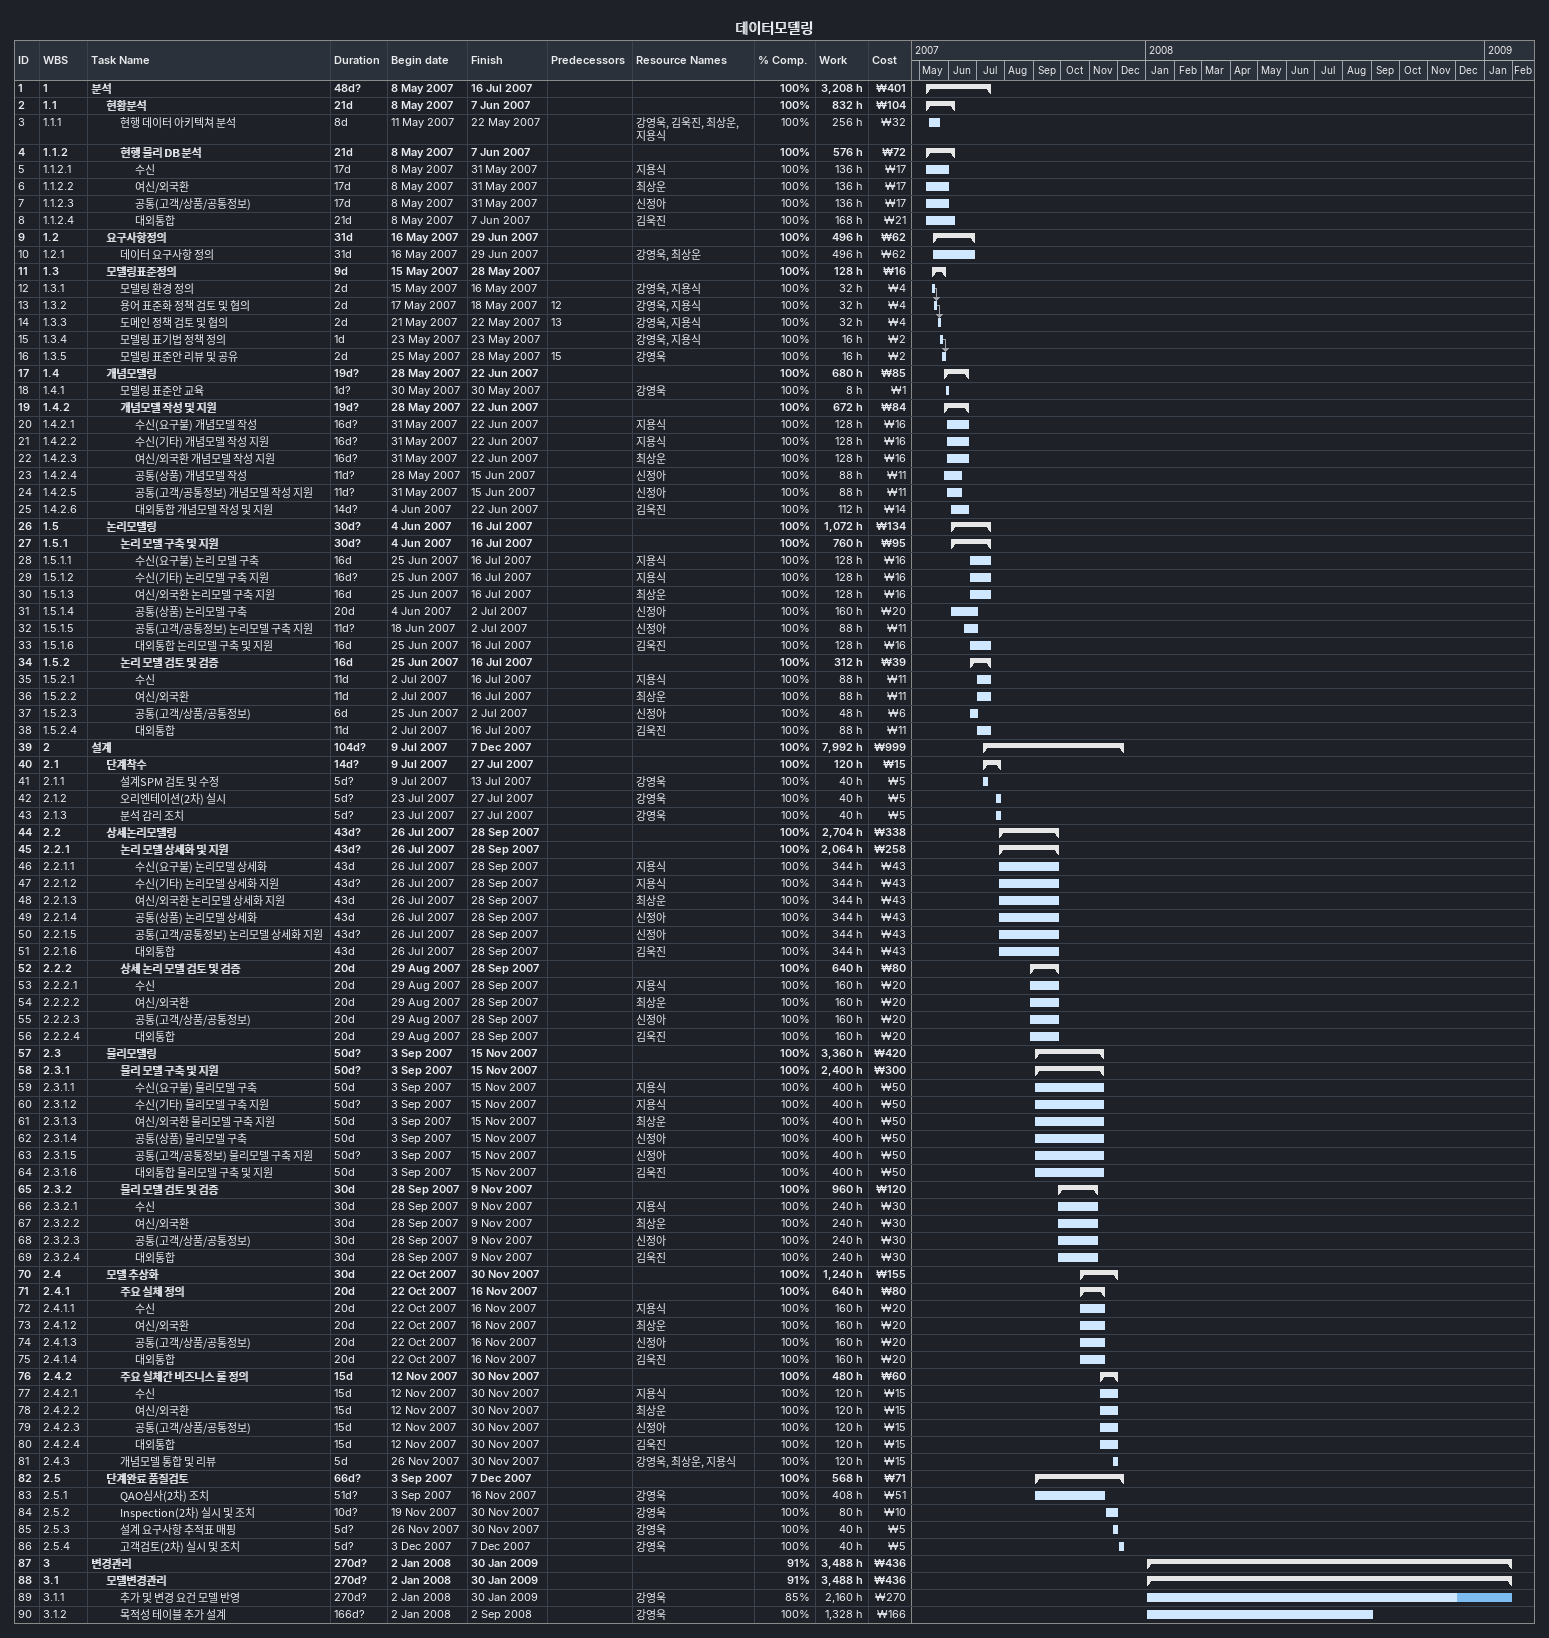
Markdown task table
데이터모델링

| ID | WBS | Task | Duration | Start | Finish | Predecessors | Resources | % complete | Work (h) | Cost (₩) |
|---|---|---|---|---|---|---|---|---|---|---|
| 1 | 1 | **분석** | 48d? | 2007-05-08 | 2007-07-16 |  |  | 100 | 3208 | 401 |
| 2 | 1.1 | **현황분석** | 21d | 2007-05-08 | 2007-06-07 |  |  | 100 | 832 | 104 |
| 3 | 1.1.1 | 현행 데이터 아키텍쳐 분석 | 8d | 2007-05-11 | 2007-05-22 |  | 강영욱, 김욱진, 최상운, 지용식 | 100 | 256 | 32 |
| 4 | 1.1.2 | **현행 물리 DB 분석** | 21d | 2007-05-08 | 2007-06-07 |  |  | 100 | 576 | 72 |
| 5 | 1.1.2.1 | 수신 | 17d | 2007-05-08 | 2007-05-31 |  | 지용식 | 100 | 136 | 17 |
| 6 | 1.1.2.2 | 여신/외국환 | 17d | 2007-05-08 | 2007-05-31 |  | 최상운 | 100 | 136 | 17 |
| 7 | 1.1.2.3 | 공통(고객/상품/공통정보) | 17d | 2007-05-08 | 2007-05-31 |  | 신정아 | 100 | 136 | 17 |
| 8 | 1.1.2.4 | 대외통합 | 21d | 2007-05-08 | 2007-06-07 |  | 김욱진 | 100 | 168 | 21 |
| 9 | 1.2 | **요구사항정의** | 31d | 2007-05-16 | 2007-06-29 |  |  | 100 | 496 | 62 |
| 10 | 1.2.1 | 데이터 요구사항 정의 | 31d | 2007-05-16 | 2007-06-29 |  | 강영욱, 최상운 | 100 | 496 | 62 |
| 11 | 1.3 | **모델링표준정의** | 9d | 2007-05-15 | 2007-05-28 |  |  | 100 | 128 | 16 |
| 12 | 1.3.1 | 모델링 환경 정의 | 2d | 2007-05-15 | 2007-05-16 |  | 강영욱, 지용식 | 100 | 32 | 4 |
| 13 | 1.3.2 | 용어 표준화 정책 검토 및 협의 | 2d | 2007-05-17 | 2007-05-18 | 12 | 강영욱, 지용식 | 100 | 32 | 4 |
| 14 | 1.3.3 | 도메인 정책 검토 및 협의 | 2d | 2007-05-21 | 2007-05-22 | 13 | 강영욱, 지용식 | 100 | 32 | 4 |
| 15 | 1.3.4 | 모델링 표기법 정책 정의 | 1d | 2007-05-23 | 2007-05-23 |  | 강영욱, 지용식 | 100 | 16 | 2 |
| 16 | 1.3.5 | 모델링 표준안 리뷰 및 공유 | 2d | 2007-05-25 | 2007-05-28 | 15 | 강영욱 | 100 | 16 | 2 |
| 17 | 1.4 | **개념모델링** | 19d? | 2007-05-28 | 2007-06-22 |  |  | 100 | 680 | 85 |
| 18 | 1.4.1 | 모델링 표준안 교육 | 1d? | 2007-05-30 | 2007-05-30 |  | 강영욱 | 100 | 8 | 1 |
| 19 | 1.4.2 | **개념모델 작성 및 지원** | 19d? | 2007-05-28 | 2007-06-22 |  |  | 100 | 672 | 84 |
| 20 | 1.4.2.1 | 수신(요구불) 개념모델 작성 | 16d? | 2007-05-31 | 2007-06-22 |  | 지용식 | 100 | 128 | 16 |
| 21 | 1.4.2.2 | 수신(기타) 개념모델 작성 지원 | 16d? | 2007-05-31 | 2007-06-22 |  | 지용식 | 100 | 128 | 16 |
| 22 | 1.4.2.3 | 여신/외국환 개념모델 작성 지원 | 16d? | 2007-05-31 | 2007-06-22 |  | 최상운 | 100 | 128 | 16 |
| 23 | 1.4.2.4 | 공통(상품) 개념모델 작성 | 11d? | 2007-05-28 | 2007-06-15 |  | 신정아 | 100 | 88 | 11 |
| 24 | 1.4.2.5 | 공통(고객/공통정보) 개념모델 작성 지원 | 11d? | 2007-05-31 | 2007-06-15 |  | 신정아 | 100 | 88 | 11 |
| 25 | 1.4.2.6 | 대외통합 개념모델 작성 및 지원 | 14d? | 2007-06-04 | 2007-06-22 |  | 김욱진 | 100 | 112 | 14 |
| 26 | 1.5 | **논리모델링** | 30d? | 2007-06-04 | 2007-07-16 |  |  | 100 | 1072 | 134 |
| 27 | 1.5.1 | **논리 모델 구축 및 지원** | 30d? | 2007-06-04 | 2007-07-16 |  |  | 100 | 760 | 95 |
| 28 | 1.5.1.1 | 수신(요구불) 논리 모델 구축 | 16d | 2007-06-25 | 2007-07-16 |  | 지용식 | 100 | 128 | 16 |
| 29 | 1.5.1.2 | 수신(기타) 논리모델 구축 지원 | 16d? | 2007-06-25 | 2007-07-16 |  | 지용식 | 100 | 128 | 16 |
| 30 | 1.5.1.3 | 여신/외국환 논리모델 구축 지원 | 16d | 2007-06-25 | 2007-07-16 |  | 최상운 | 100 | 128 | 16 |
| 31 | 1.5.1.4 | 공통(상품) 논리모델 구축 | 20d | 2007-06-04 | 2007-07-02 |  | 신정아 | 100 | 160 | 20 |
| 32 | 1.5.1.5 | 공통(고객/공통정보) 논리모델 구축 지원 | 11d? | 2007-06-18 | 2007-07-02 |  | 신정아 | 100 | 88 | 11 |
| 33 | 1.5.1.6 | 대외통합 논리모델 구축 및 지원 | 16d | 2007-06-25 | 2007-07-16 |  | 김욱진 | 100 | 128 | 16 |
| 34 | 1.5.2 | **논리 모델 검토 및 검증** | 16d | 2007-06-25 | 2007-07-16 |  |  | 100 | 312 | 39 |
| 35 | 1.5.2.1 | 수신 | 11d | 2007-07-02 | 2007-07-16 |  | 지용식 | 100 | 88 | 11 |
| 36 | 1.5.2.2 | 여신/외국환 | 11d | 2007-07-02 | 2007-07-16 |  | 최상운 | 100 | 88 | 11 |
| 37 | 1.5.2.3 | 공통(고객/상품/공통정보) | 6d | 2007-06-25 | 2007-07-02 |  | 신정아 | 100 | 48 | 6 |
| 38 | 1.5.2.4 | 대외통합 | 11d | 2007-07-02 | 2007-07-16 |  | 김욱진 | 100 | 88 | 11 |
| 39 | 2 | **설계** | 104d? | 2007-07-09 | 2007-12-07 |  |  | 100 | 7992 | 999 |
| 40 | 2.1 | **단계착수** | 14d? | 2007-07-09 | 2007-07-27 |  |  | 100 | 120 | 15 |
| 41 | 2.1.1 | 설계SPM 검토 및 수정 | 5d? | 2007-07-09 | 2007-07-13 |  | 강영욱 | 100 | 40 | 5 |
| 42 | 2.1.2 | 오리엔테이션(2차) 실시 | 5d? | 2007-07-23 | 2007-07-27 |  | 강영욱 | 100 | 40 | 5 |
| 43 | 2.1.3 | 분석 감리 조치 | 5d? | 2007-07-23 | 2007-07-27 |  | 강영욱 | 100 | 40 | 5 |
| 44 | 2.2 | **상세논리모델링** | 43d? | 2007-07-26 | 2007-09-28 |  |  | 100 | 2704 | 338 |
| 45 | 2.2.1 | **논리 모델 상세화 및 지원** | 43d? | 2007-07-26 | 2007-09-28 |  |  | 100 | 2064 | 258 |
| 46 | 2.2.1.1 | 수신(요구불) 논리모델 상세화 | 43d | 2007-07-26 | 2007-09-28 |  | 지용식 | 100 | 344 | 43 |
| 47 | 2.2.1.2 | 수신(기타) 논리모델 상세화 지원 | 43d? | 2007-07-26 | 2007-09-28 |  | 지용식 | 100 | 344 | 43 |
| 48 | 2.2.1.3 | 여신/외국환 논리모델 상세화 지원 | 43d | 2007-07-26 | 2007-09-28 |  | 최상운 | 100 | 344 | 43 |
| 49 | 2.2.1.4 | 공통(상품) 논리모델 상세화 | 43d | 2007-07-26 | 2007-09-28 |  | 신정아 | 100 | 344 | 43 |
| 50 | 2.2.1.5 | 공통(고객/공통정보) 논리모델 상세화 지원 | 43d? | 2007-07-26 | 2007-09-28 |  | 신정아 | 100 | 344 | 43 |
| 51 | 2.2.1.6 | 대외통합 | 43d | 2007-07-26 | 2007-09-28 |  | 김욱진 | 100 | 344 | 43 |
| 52 | 2.2.2 | **상세 논리 모델 검토 및 검증** | 20d | 2007-08-29 | 2007-09-28 |  |  | 100 | 640 | 80 |
| 53 | 2.2.2.1 | 수신 | 20d | 2007-08-29 | 2007-09-28 |  | 지용식 | 100 | 160 | 20 |
| 54 | 2.2.2.2 | 여신/외국환 | 20d | 2007-08-29 | 2007-09-28 |  | 최상운 | 100 | 160 | 20 |
| 55 | 2.2.2.3 | 공통(고객/상품/공통정보) | 20d | 2007-08-29 | 2007-09-28 |  | 신정아 | 100 | 160 | 20 |
| 56 | 2.2.2.4 | 대외통합 | 20d | 2007-08-29 | 2007-09-28 |  | 김욱진 | 100 | 160 | 20 |
| 57 | 2.3 | **물리모델링** | 50d? | 2007-09-03 | 2007-11-15 |  |  | 100 | 3360 | 420 |
| 58 | 2.3.1 | **물리 모델 구축 및 지원** | 50d? | 2007-09-03 | 2007-11-15 |  |  | 100 | 2400 | 300 |
| 59 | 2.3.1.1 | 수신(요구불) 물리모델 구축 | 50d | 2007-09-03 | 2007-11-15 |  | 지용식 | 100 | 400 | 50 |
| 60 | 2.3.1.2 | 수신(기타) 물리모델 구축 지원 | 50d? | 2007-09-03 | 2007-11-15 |  | 지용식 | 100 | 400 | 50 |
| 61 | 2.3.1.3 | 여신/외국환 물리모델 구축 지원 | 50d | 2007-09-03 | 2007-11-15 |  | 최상운 | 100 | 400 | 50 |
| 62 | 2.3.1.4 | 공통(상품) 물리모델 구축 | 50d | 2007-09-03 | 2007-11-15 |  | 신정아 | 100 | 400 | 50 |
| 63 | 2.3.1.5 | 공통(고객/공통정보) 물리모델 구축 지원 | 50d? | 2007-09-03 | 2007-11-15 |  | 신정아 | 100 | 400 | 50 |
| 64 | 2.3.1.6 | 대외통합 물리모델 구축 및 지원 | 50d | 2007-09-03 | 2007-11-15 |  | 김욱진 | 100 | 400 | 50 |
| 65 | 2.3.2 | **물리 모델 검토 및 검증** | 30d | 2007-09-28 | 2007-11-09 |  |  | 100 | 960 | 120 |
| 66 | 2.3.2.1 | 수신 | 30d | 2007-09-28 | 2007-11-09 |  | 지용식 | 100 | 240 | 30 |
| 67 | 2.3.2.2 | 여신/외국환 | 30d | 2007-09-28 | 2007-11-09 |  | 최상운 | 100 | 240 | 30 |
| 68 | 2.3.2.3 | 공통(고객/상품/공통정보) | 30d | 2007-09-28 | 2007-11-09 |  | 신정아 | 100 | 240 | 30 |
| 69 | 2.3.2.4 | 대외통합 | 30d | 2007-09-28 | 2007-11-09 |  | 김욱진 | 100 | 240 | 30 |
| 70 | 2.4 | **모델 추상화** | 30d | 2007-10-22 | 2007-11-30 |  |  | 100 | 1240 | 155 |
| 71 | 2.4.1 | **주요 실체 정의** | 20d | 2007-10-22 | 2007-11-16 |  |  | 100 | 640 | 80 |
| 72 | 2.4.1.1 | 수신 | 20d | 2007-10-22 | 2007-11-16 |  | 지용식 | 100 | 160 | 20 |
| 73 | 2.4.1.2 | 여신/외국환 | 20d | 2007-10-22 | 2007-11-16 |  | 최상운 | 100 | 160 | 20 |
| 74 | 2.4.1.3 | 공통(고객/상품/공통정보) | 20d | 2007-10-22 | 2007-11-16 |  | 신정아 | 100 | 160 | 20 |
| 75 | 2.4.1.4 | 대외통합 | 20d | 2007-10-22 | 2007-11-16 |  | 김욱진 | 100 | 160 | 20 |
| 76 | 2.4.2 | **주요 실체간 비즈니스 룰 정의** | 15d | 2007-11-12 | 2007-11-30 |  |  | 100 | 480 | 60 |
| 77 | 2.4.2.1 | 수신 | 15d | 2007-11-12 | 2007-11-30 |  | 지용식 | 100 | 120 | 15 |
| 78 | 2.4.2.2 | 여신/외국환 | 15d | 2007-11-12 | 2007-11-30 |  | 최상운 | 100 | 120 | 15 |
| 79 | 2.4.2.3 | 공통(고객/상품/공통정보) | 15d | 2007-11-12 | 2007-11-30 |  | 신정아 | 100 | 120 | 15 |
| 80 | 2.4.2.4 | 대외통합 | 15d | 2007-11-12 | 2007-11-30 |  | 김욱진 | 100 | 120 | 15 |
| 81 | 2.4.3 | 개념모델 통합 및 리뷰 | 5d | 2007-11-26 | 2007-11-30 |  | 강영욱, 최상운, 지용식 | 100 | 120 | 15 |
| 82 | 2.5 | **단계완료 품질검토** | 66d? | 2007-09-03 | 2007-12-07 |  |  | 100 | 568 | 71 |
| 83 | 2.5.1 | QAO심사(2차) 조치 | 51d? | 2007-09-03 | 2007-11-16 |  | 강영욱 | 100 | 408 | 51 |
| 84 | 2.5.2 | Inspection(2차) 실시 및 조치 | 10d? | 2007-11-19 | 2007-11-30 |  | 강영욱 | 100 | 80 | 10 |
| 85 | 2.5.3 | 설계 요구사항 추적표 매핑 | 5d? | 2007-11-26 | 2007-11-30 |  | 강영욱 | 100 | 40 | 5 |
| 86 | 2.5.4 | 고객검토(2차) 실시 및 조치 | 5d? | 2007-12-03 | 2007-12-07 |  | 강영욱 | 100 | 40 | 5 |
| 87 | 3 | **변경관리** | 270d? | 2008-01-02 | 2009-01-30 |  |  | 91 | 3488 | 436 |
| 88 | 3.1 | **모델변경관리** | 270d? | 2008-01-02 | 2009-01-30 |  |  | 91 | 3488 | 436 |
| 89 | 3.1.1 | 추가 및 변경 요건 모델 반영 | 270d? | 2008-01-02 | 2009-01-30 |  | 강영욱 | 85 | 2160 | 270 |
| 90 | 3.1.2 | 목적성 테이블 추가 설계 | 166d? | 2008-01-02 | 2008-09-02 |  | 강영욱 | 100 | 1328 | 166 |
